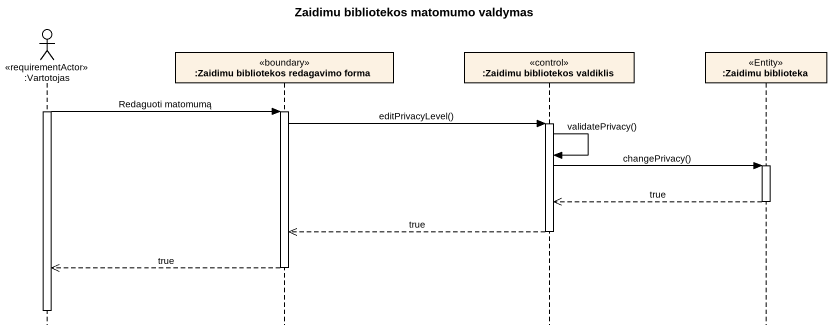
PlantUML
@startuml
title Zaidimu bibliotekos matomumo valdymas
hide footbox
actor ":Vartotojas" as Vartotojas <<requirementActor>>
participant ":Zaidimu bibliotekos redagavimo forma" as Zaidimu_bibliotekos <<boundary>>
participant ":Zaidimu bibliotekos valdiklis" as Zaidimu_bibliotekos_2 <<control>>
participant ":Zaidimu biblioteka" as Zaidimu_biblioteka <<Entity>>

activate Vartotojas
Vartotojas -> Zaidimu_bibliotekos : Redaguoti matomumą
activate Zaidimu_bibliotekos
Zaidimu_bibliotekos -> Zaidimu_bibliotekos_2 : editPrivacyLevel()
activate Zaidimu_bibliotekos_2
Zaidimu_bibliotekos_2 -> Zaidimu_bibliotekos_2 : validatePrivacy()
Zaidimu_bibliotekos_2 -> Zaidimu_biblioteka : changePrivacy()
activate Zaidimu_biblioteka
Zaidimu_biblioteka -->> Zaidimu_bibliotekos_2 : true
deactivate Zaidimu_biblioteka
Zaidimu_bibliotekos_2 -->> Zaidimu_bibliotekos : true
deactivate Zaidimu_bibliotekos_2
Zaidimu_bibliotekos -->> Vartotojas : true
deactivate Zaidimu_bibliotekos
deactivate Vartotojas
@enduml
